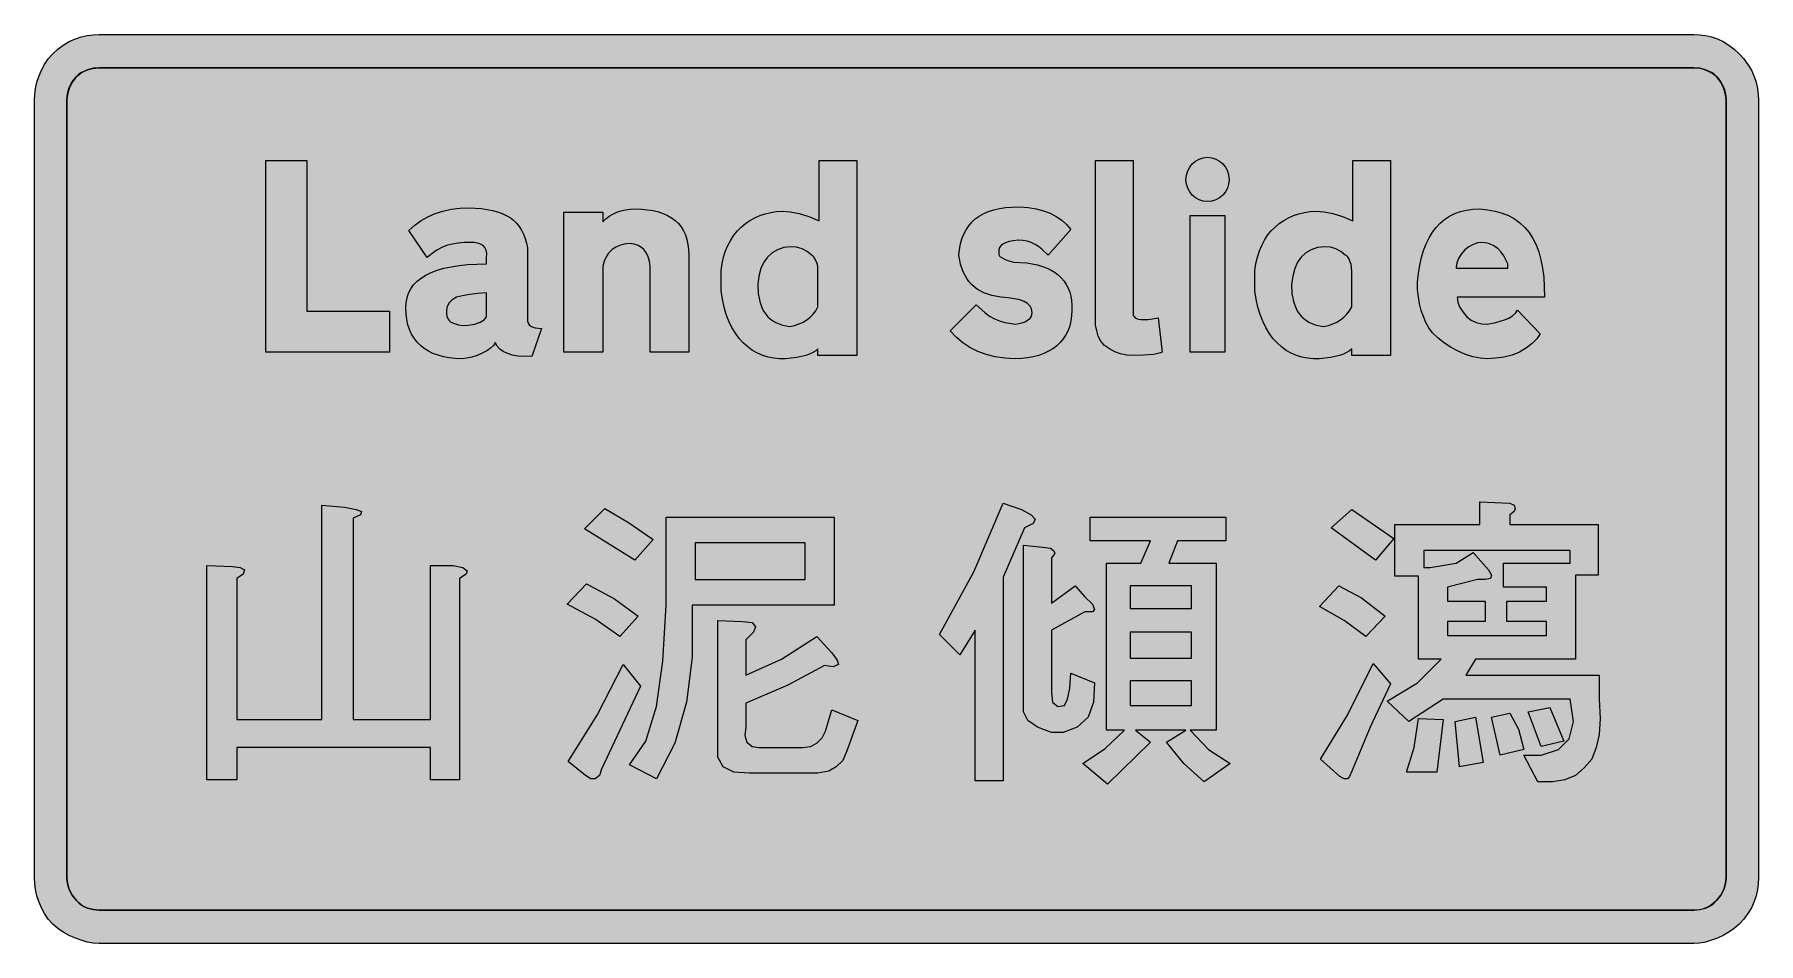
# Model space of a CAD drawing. Header units: metres. Extents: x 44 to 525, y 10 to 264.
import ezdxf

# ---------------------------------------------------------------- set-up
doc = ezdxf.new("R2010")
doc.units = ezdxf.units.M
doc.layers.add('FILL_BLACK_000000', color=7, linetype='Continuous', true_color=0x000000)
doc.layers.add('FILL_WHITE_FFFFFF', color=7, linetype='Continuous', true_color=0xffffff)

msp = doc.modelspace()

# ---------------------------------------------------------------- hatches: boundary and pattern name
at = {"layer": 'FILL_BLACK_000000', "true_color": 0x000000}
h = msp.add_hatch(color=7, dxfattribs=at)
h.dxf.hatch_style = 1
h.paths.add_polyline_path([(509.8, 263.38), (511.46, 263.01), (513.21, 262.44), (514.78, 261.66), (516.32, 260.68), (517.81, 259.53), (519.21, 258.24), (520.5, 256.83), (521.65, 255.31), (522.63, 253.68), (523.41, 251.94), (523.98, 250.32), (524.35, 248.64), (524.55, 246.96), (524.61, 245.34), (524.61, 28.74), (524.55, 27.12), (524.35, 25.44), (523.98, 23.76), (523.41, 22.14), (522.63, 20.4), (521.65, 18.76), (520.5, 17.25), (519.21, 15.84), (517.81, 14.6), (516.32, 13.55), (514.78, 12.68), (513.21, 11.94), (511.46, 11.33), (509.8, 10.85), (508.19, 10.55), (506.61, 10.44), (62.01, 10.44), (60.39, 10.55), (58.71, 10.85), (57.03, 11.33), (55.41, 11.94), (53.67, 12.68), (52.03, 13.55), (50.52, 14.6), (49.11, 15.84), (47.87, 17.25), (46.82, 18.76), (45.95, 20.4), (45.21, 22.14), (44.64, 23.76), (44.27, 25.44), (44.07, 27.12), (44.01, 28.74), (44.01, 245.34), (44.07, 246.96), (44.27, 248.64), (44.64, 250.32), (45.21, 251.94), (45.95, 253.68), (46.82, 255.31), (47.87, 256.83), (49.11, 258.24), (50.52, 259.53), (52.03, 260.68), (53.67, 261.66), (55.41, 262.44), (57.03, 263.01), (58.71, 263.38), (60.39, 263.58), (62.01, 263.64), (506.61, 263.64), (508.19, 263.58), (509.8, 263.38)])
h.paths.add_polyline_path([(60.39, 254.22), (58.75, 253.81), (57.16, 253.07), (56.41, 252.56), (55.71, 251.94), (54.53, 250.32), (53.68, 248.64), (53.18, 246.96), (53.01, 245.34), (53.01, 28.74), (53.18, 27.12), (53.68, 25.48), (54.53, 23.89), (55.71, 22.44), (56.41, 21.72), (57.16, 21.13), (57.94, 20.66), (58.75, 20.3), (60.39, 19.87), (62.01, 19.74), (506.61, 19.74), (508.23, 19.87), (509.87, 20.3), (510.68, 20.66), (511.46, 21.13), (512.21, 21.72), (512.91, 22.44), (514.09, 23.89), (514.93, 25.48), (515.44, 27.12), (515.61, 28.74), (515.61, 245.34), (515.44, 246.96), (514.93, 248.64), (514.09, 250.32), (512.91, 251.94), (512.21, 252.56), (511.46, 253.07), (509.87, 253.81), (508.23, 254.22), (506.61, 254.34), (62.01, 254.34), (60.39, 254.22)], flags=16)
h = msp.add_hatch(color=7, dxfattribs=at)
h.dxf.hatch_style = 1
h.paths.add_polyline_path([(119.91, 186.54), (143.01, 186.54), (143.01, 175.14), (108.51, 175.14), (108.51, 228.54), (119.91, 228.54), (119.91, 186.54)])
h = msp.add_hatch(color=7, dxfattribs=at)
h.dxf.hatch_style = 1
h.paths.add_polyline_path([(273.21, 228.54), (273.21, 174.24), (262.41, 174.24), (262.41, 176.04), (261.78, 175.51), (261, 175.03), (260.09, 174.61), (259.03, 174.24), (256.5, 173.68), (253.41, 173.34), (251.74, 173.31), (250.11, 173.45), (248.54, 173.76), (247.01, 174.23), (245.55, 174.86), (244.16, 175.66), (242.84, 176.61), (241.6, 177.73), (240.45, 179), (239.39, 180.43), (238.44, 182.02), (237.59, 183.76), (236.86, 185.65), (236.24, 187.7), (235.76, 189.9), (235.41, 192.24), (235.41, 193.14), (235.41, 196.74), (235.41, 197.94), (235.7, 199.85), (236.12, 201.65), (236.66, 203.34), (237.32, 204.91), (238.1, 206.36), (238.97, 207.7), (239.96, 208.91), (241.03, 210.01), (242.2, 211), (243.46, 211.86), (244.8, 212.6), (246.21, 213.21), (247.69, 213.71), (249.24, 214.08), (250.85, 214.32), (252.51, 214.44), (254.69, 214.27), (257.16, 213.76), (259.85, 212.92), (262.71, 211.74), (262.71, 228.54), (273.21, 228.54)])
h.paths.add_polyline_path([(262.37, 198.91), (262.28, 199.53), (262.11, 200.04), (261.66, 201.05), (261.21, 201.84), (260.91, 202.1), (260.61, 202.14), (259.38, 203.15), (257.98, 203.9), (256.48, 204.38), (254.91, 204.54), (252.9, 204.27), (251.14, 203.7), (249.62, 202.83), (248.35, 201.65), (247.31, 200.18), (246.51, 198.42), (245.95, 196.37), (245.61, 194.04), (245.75, 191.49), (246.17, 189.26), (246.88, 187.33), (247.33, 186.48), (247.86, 185.71), (248.46, 185.02), (249.13, 184.41), (249.86, 183.87), (250.67, 183.41), (252.5, 182.72), (254.61, 182.34), (255.92, 182.62), (257.14, 183.01), (258.26, 183.52), (259.3, 184.14), (260.23, 184.87), (261.06, 185.71), (261.79, 186.67), (262.41, 187.74), (262.41, 197.34), (262.37, 198.91)], flags=16)
h = msp.add_hatch(color=7, dxfattribs=at)
h.dxf.hatch_style = 1
h.paths.add_polyline_path([(350.31, 186.84), (350.31, 186.54), (350.31, 185.34), (350.61, 185.04), (350.81, 184.73), (351.18, 184.49), (351.72, 184.31), (352.45, 184.21), (354.45, 184.28), (357.21, 184.74), (358.41, 175.14), (357.88, 174.95), (356.01, 174.54), (353.16, 174.28), (350.31, 174.24), (348.52, 174.35), (346.78, 174.69), (345.16, 175.25), (343.71, 176.04), (342.3, 177.05), (341.23, 178.25), (340.5, 179.63), (340.11, 181.14), (339.81, 182.64), (339.81, 183.24), (339.81, 183.54), (339.81, 228.54), (350.31, 228.54), (350.31, 186.84)])
h = msp.add_hatch(color=7, dxfattribs=at)
h.dxf.hatch_style = 1
h.paths.add_polyline_path([(376.89, 221.93), (376.54, 220.81), (375.98, 219.79), (375.25, 218.9), (374.36, 218.17), (373.34, 217.61), (372.22, 217.26), (371.01, 217.14), (369.8, 217.26), (368.68, 217.61), (367.66, 218.17), (366.77, 218.9), (366.04, 219.79), (365.48, 220.81), (365.13, 221.93), (365.01, 223.14), (365.13, 224.44), (365.48, 225.64), (366.04, 226.72), (366.77, 227.64), (367.66, 228.4), (368.68, 228.96), (369.8, 229.32), (371.01, 229.44), (372.22, 229.32), (373.34, 228.96), (374.36, 228.4), (375.25, 227.64), (375.98, 226.72), (376.54, 225.64), (376.89, 224.44), (377.01, 223.14), (376.89, 221.93)])
h = msp.add_hatch(color=7, dxfattribs=at)
h.dxf.hatch_style = 1
h.paths.add_polyline_path([(422.01, 228.54), (422.01, 174.24), (411.21, 174.24), (411.21, 176.04), (410.58, 175.51), (409.8, 175.03), (408.89, 174.61), (407.84, 174.24), (405.3, 173.68), (402.21, 173.34), (400.54, 173.31), (398.91, 173.45), (397.34, 173.76), (395.81, 174.23), (394.35, 174.86), (392.96, 175.66), (391.64, 176.61), (390.4, 177.73), (389.25, 179), (388.19, 180.43), (387.24, 182.02), (386.39, 183.76), (385.66, 185.65), (385.04, 187.7), (384.56, 189.9), (384.21, 192.24), (384.21, 193.14), (384.21, 196.74), (384.21, 197.94), (384.5, 199.85), (384.92, 201.65), (385.46, 203.34), (386.12, 204.91), (386.9, 206.36), (387.77, 207.7), (388.76, 208.91), (389.83, 210.01), (391, 211), (392.26, 211.86), (393.6, 212.6), (395.01, 213.21), (396.49, 213.71), (398.04, 214.08), (399.65, 214.32), (401.31, 214.44), (403.49, 214.27), (405.96, 213.76), (408.65, 212.92), (411.51, 211.74), (411.51, 228.54), (422.01, 228.54)])
h.paths.add_polyline_path([(411.17, 198.91), (411.08, 199.53), (410.91, 200.04), (410.46, 201.05), (410.01, 201.84), (409.71, 202.1), (409.41, 202.14), (408.18, 203.15), (406.78, 203.9), (405.28, 204.38), (403.71, 204.54), (401.7, 204.27), (399.94, 203.7), (398.42, 202.83), (397.15, 201.65), (396.11, 200.18), (395.31, 198.42), (394.75, 196.37), (394.41, 194.04), (394.55, 191.49), (394.97, 189.26), (395.68, 187.33), (396.13, 186.48), (396.66, 185.71), (397.26, 185.02), (397.93, 184.41), (398.66, 183.87), (399.47, 183.41), (401.3, 182.72), (403.41, 182.34), (404.72, 182.62), (405.94, 183.01), (407.06, 183.52), (408.1, 184.14), (409.03, 184.87), (409.86, 185.71), (410.59, 186.67), (411.21, 187.74), (411.21, 197.34), (411.17, 198.91)], flags=16)
h = msp.add_hatch(color=7, dxfattribs=at)
h.dxf.hatch_style = 1
h.paths.add_polyline_path([(178.71, 174.05), (177.13, 174.32), (175.71, 174.84), (174.65, 175.35), (173.72, 176), (172.97, 176.82), (172.41, 177.84), (172.24, 177.4), (171.97, 176.99), (171.17, 176.23), (170.09, 175.52), (168.81, 174.84), (167.41, 174.23), (165.96, 173.75), (164.51, 173.45), (163.11, 173.34), (161.3, 173.4), (159.6, 173.58), (157.99, 173.87), (156.5, 174.28), (155.1, 174.8), (153.82, 175.43), (152.65, 176.17), (151.6, 177.01), (150.66, 177.97), (149.84, 179.02), (149.13, 180.18), (148.56, 181.44), (148.1, 182.8), (147.77, 184.25), (147.58, 185.8), (147.51, 187.44), (147.6, 188.91), (147.86, 190.29), (148.3, 191.58), (148.92, 192.78), (149.71, 193.88), (150.67, 194.89), (151.82, 195.81), (153.13, 196.63), (154.63, 197.35), (156.3, 197.98), (158.14, 198.52), (160.17, 198.96), (162.36, 199.3), (164.74, 199.54), (167.29, 199.69), (170.01, 199.74), (170.01, 201.54), (170.08, 202.6), (169.9, 203.53), (169.55, 204.28), (169.11, 204.84), (168.38, 205.23), (167.53, 205.51), (166.58, 205.68), (165.51, 205.74), (163.76, 205.68), (162.1, 205.51), (160.49, 205.23), (158.91, 204.84), (157.56, 204.28), (156.21, 203.53), (154.86, 202.6), (153.51, 201.54), (148.41, 209.04), (150.04, 210.52), (151.79, 211.8), (153.67, 212.88), (155.68, 213.76), (157.84, 214.45), (160.14, 214.95), (162.59, 215.24), (165.21, 215.34), (168.64, 215.17), (171.7, 214.66), (173.08, 214.29), (174.36, 213.82), (175.54, 213.27), (176.61, 212.64), (177.57, 211.91), (178.41, 211.07), (179.16, 210.14), (179.8, 209.11), (180.34, 208.01), (180.79, 206.82), (181.14, 205.56), (181.41, 204.24), (181.41, 184.44), (181.47, 183.81), (181.64, 183.26), (181.93, 182.79), (182.35, 182.41), (182.89, 182.12), (183.56, 181.91), (185.31, 181.74), (182.61, 173.94), (178.71, 174.05)])
h.paths.add_polyline_path([(159.06, 184.85), (159.5, 184.1), (160.11, 183.54), (161.07, 183.1), (162.17, 182.75), (163.44, 182.57), (164.91, 182.64), (166.76, 182.97), (168.25, 183.5), (169.34, 184.2), (169.73, 184.6), (170.01, 185.04), (170.01, 191.64), (167.47, 191.54), (165.25, 191.26), (163.3, 190.88), (161.61, 190.44), (160.43, 189.71), (159.58, 188.86), (159.08, 187.91), (158.91, 186.84), (158.84, 185.78), (159.06, 184.85)], flags=16)
h = msp.add_hatch(color=7, dxfattribs=at)
h.dxf.hatch_style = 1
h.paths.add_polyline_path([(215.61, 175.14), (215.61, 197.64), (215.61, 197.94), (215.61, 198.54), (215.61, 198.84), (215.61, 199.14), (215.43, 200.52), (215.1, 201.73), (214.62, 202.77), (214, 203.64), (213.22, 204.34), (212.28, 204.88), (211.18, 205.24), (209.91, 205.44), (208.42, 205.24), (207.09, 204.88), (205.93, 204.34), (204.92, 203.64), (204.07, 202.77), (203.37, 201.73), (202.82, 200.52), (202.41, 199.14), (202.41, 198.84), (202.41, 175.14), (191.61, 175.14), (191.61, 214.14), (202.41, 214.14), (202.41, 211.44), (203.31, 212.28), (204.25, 213.01), (205.24, 213.63), (206.31, 214.14), (207.49, 214.53), (208.75, 214.81), (210.06, 214.98), (211.41, 215.04), (213.21, 214.99), (214.9, 214.84), (216.47, 214.6), (217.93, 214.25), (219.28, 213.8), (220.51, 213.25), (221.62, 212.6), (222.62, 211.85), (223.51, 211), (224.27, 210.04), (224.93, 208.99), (225.46, 207.83), (225.87, 206.56), (226.17, 205.19), (226.35, 203.72), (226.41, 202.14), (226.41, 201.54), (226.41, 175.14), (215.61, 175.14)])
h = msp.add_hatch(color=7, dxfattribs=at)
h.dxf.hatch_style = 1
h.paths.add_polyline_path([(333.14, 185.3), (332.93, 183.85), (332.59, 182.47), (332.12, 181.19), (331.52, 179.99), (330.79, 178.88), (329.94, 177.86), (328.97, 176.94), (327.89, 176.12), (326.69, 175.4), (325.38, 174.78), (323.97, 174.27), (322.45, 173.87), (320.84, 173.58), (319.12, 173.4), (317.31, 173.34), (314.47, 173.47), (311.8, 173.84), (309.29, 174.46), (306.96, 175.33), (304.79, 176.43), (302.8, 177.77), (300.97, 179.34), (299.31, 181.14), (306.51, 188.34), (308.95, 186.16), (310.26, 185.22), (311.61, 184.44), (313.01, 183.87), (314.5, 183.46), (317.61, 182.94), (319.6, 183.43), (320.35, 183.74), (320.91, 184.14), (321.48, 184.47), (321.85, 184.96), (322.05, 185.57), (322.11, 186.24), (321.97, 187.18), (321.55, 187.99), (320.86, 188.68), (319.9, 189.24), (318.67, 189.69), (317.17, 190.04), (315.42, 190.28), (313.41, 190.44), (310.88, 190.92), (308.67, 191.68), (306.78, 192.72), (305.95, 193.34), (305.2, 194.04), (304.52, 194.81), (303.91, 195.64), (302.91, 197.53), (302.18, 199.69), (301.71, 202.14), (301.88, 203.77), (302.16, 205.3), (302.56, 206.73), (303.07, 208.05), (303.7, 209.26), (304.44, 210.37), (305.3, 211.37), (306.28, 212.26), (307.39, 213.06), (308.61, 213.74), (309.95, 214.32), (311.41, 214.8), (313, 215.17), (314.71, 215.43), (316.55, 215.59), (318.51, 215.64), (320.99, 215.44), (323.25, 215.08), (325.31, 214.54), (327.17, 213.84), (328.85, 212.97), (330.36, 211.93), (331.71, 210.72), (332.91, 209.34), (326.61, 202.14), (324.81, 203.86), (323.91, 204.59), (323.01, 205.14), (321.88, 205.71), (320.72, 206.08), (319.51, 206.28), (318.21, 206.34), (316.85, 206.19), (315.68, 205.95), (314.71, 205.64), (313.93, 205.25), (313.36, 204.8), (312.98, 204.27), (312.8, 203.69), (312.81, 203.04), (312.85, 202.33), (313.11, 201.84), (313.75, 201.39), (314.61, 200.94), (315.67, 200.55), (317.05, 200.26), (318.7, 200.1), (320.61, 200.04), (323.66, 199.44), (325.03, 199.02), (326.29, 198.53), (327.45, 197.96), (328.5, 197.31), (329.44, 196.6), (330.28, 195.8), (331.02, 194.94), (331.65, 194), (332.17, 192.98), (332.59, 191.9), (332.9, 190.74), (333.11, 189.51), (333.21, 188.21), (333.21, 186.84), (333.14, 185.3)])
h = msp.add_hatch(color=7, dxfattribs=at)
h.dxf.hatch_style = 1
h.paths.add_polyline_path([(366.21, 175.14), (366.21, 213.24), (375.81, 213.24), (375.81, 175.14), (366.21, 175.14)])
h = msp.add_hatch(color=7, dxfattribs=at)
h.dxf.hatch_style = 1
h.paths.add_polyline_path([(440.8, 189.09), (441.21, 187.74), (442.15, 186.39), (443.31, 185.04), (444.54, 184.08), (445.93, 183.43), (447.44, 183.06), (449.01, 182.94), (451.41, 183.43), (453.81, 184.14), (455.05, 184.65), (456.06, 185.26), (456.85, 186), (457.41, 186.84), (463.71, 180.24), (462.82, 178.89), (461.53, 177.58), (459.91, 176.32), (458.01, 175.14), (455.89, 174.35), (453.62, 173.79), (451.3, 173.45), (449.01, 173.34), (446.98, 173.46), (444.96, 173.83), (442.93, 174.48), (440.91, 175.44), (438.94, 176.45), (437.08, 177.65), (435.34, 179.03), (433.71, 180.54), (432.75, 181.95), (431.91, 183.46), (431.19, 185.08), (430.6, 186.8), (430.13, 188.62), (429.79, 190.54), (429.58, 192.55), (429.51, 194.64), (429.79, 197.09), (430.17, 199.39), (430.66, 201.54), (431.26, 203.52), (431.96, 205.35), (432.77, 207.03), (433.69, 208.54), (434.72, 209.9), (435.86, 211.1), (437.11, 212.14), (438.46, 213.03), (439.93, 213.75), (441.51, 214.31), (443.2, 214.72), (445, 214.96), (446.91, 215.04), (449.14, 214.84), (451.23, 214.46), (453.16, 213.91), (454.95, 213.18), (456.6, 212.27), (458.09, 211.19), (459.44, 209.92), (460.63, 208.48), (461.69, 206.85), (462.59, 205.05), (463.35, 203.07), (463.95, 200.91), (464.41, 198.56), (464.73, 196.04), (464.89, 193.33), (464.91, 190.44), (440.61, 190.44), (440.8, 189.09)])
h.paths.add_polyline_path([(454.71, 198.84), (454.71, 199.44), (454.71, 199.74), (454.2, 200.86), (453.58, 201.95), (452.85, 202.99), (452.01, 203.94), (450.84, 204.73), (449.65, 205.29), (448.51, 205.63), (447.51, 205.74), (446.34, 205.58), (445.11, 205.14), (443.88, 204.47), (442.71, 203.64), (441.7, 202.47), (440.95, 201.24), (440.47, 200.01), (440.31, 198.84), (440.31, 198.54), (454.71, 198.54), (454.71, 198.84)], flags=16)
h = msp.add_hatch(color=7, dxfattribs=at)
h.dxf.hatch_style = 1
h.paths.add_polyline_path([(133.71, 131.34), (135.21, 130.74), (134.91, 129.84), (132.81, 128.94), (132.81, 72.84), (154.41, 72.84), (154.41, 115.74), (160.71, 115.74), (163.41, 115.14), (164.61, 114.24), (164.31, 113.34), (162.51, 112.14), (162.51, 56.04), (154.41, 56.04), (154.41, 65.04), (100.41, 65.04), (100.41, 56.04), (92.01, 56.04), (92.01, 115.74), (99.21, 115.44), (101.31, 115.14), (102.51, 114.54), (102.21, 113.34), (100.41, 112.14), (100.41, 72.84), (124.11, 72.84), (124.11, 132.54), (130.41, 131.94), (133.71, 131.34)])
h = msp.add_hatch(color=7, dxfattribs=at)
h.dxf.hatch_style = 1
h.paths.add_polyline_path([(209.61, 127.74), (216.51, 122.94), (211.41, 117.24), (197.31, 125.94), (203.01, 131.64), (209.61, 127.74)])
h = msp.add_hatch(color=7, dxfattribs=at)
h.dxf.hatch_style = 1
h.paths.add_polyline_path([(305.91, 113.94), (314.01, 133.14), (319.11, 131.34), (321.81, 129.84), (323.01, 128.64), (322.41, 127.44), (320.01, 126.24), (314.01, 112.44), (314.01, 55.74), (306.21, 55.74), (306.21, 97.74), (302.01, 90.84), (296.31, 96.54), (305.91, 113.94)])
h = msp.add_hatch(color=7, dxfattribs=at)
h.dxf.hatch_style = 1
h.paths.add_polyline_path([(422.91, 123.24), (417.81, 117.24), (405.51, 126.24), (411.21, 131.34), (422.91, 123.24)])
h = msp.add_hatch(color=7, dxfattribs=at)
h.dxf.hatch_style = 1
h.paths.add_polyline_path([(446.91, 127.14), (446.91, 133.44), (455.31, 133.14), (456.51, 132.54), (456.81, 131.64), (456.51, 130.74), (455.31, 129.84), (455.31, 127.14), (479.91, 127.14), (479.91, 113.04), (473.61, 113.04), (473.61, 89.64), (445.71, 89.64), (443.01, 85.14), (480.21, 85.14), (480.21, 78.54), (480.51, 73.14), (480.21, 68.64), (479.31, 65.04), (478.11, 61.74), (476.01, 59.34), (473.61, 57.24), (470.61, 56.04), (467.31, 55.44), (463.11, 55.44), (459.21, 62.94), (464.01, 62.94), (468.81, 64.44), (471.81, 67.44), (473.01, 72.24), (472.11, 78.54), (436.71, 78.54), (427.11, 72.24), (421.11, 77.94), (429.51, 83.04), (436.11, 89.64), (429.81, 89.64), (429.81, 112.74), (423.21, 112.74), (423.21, 127.14), (446.91, 127.14)])
h.paths.add_polyline_path([(433.11, 115.14), (440.31, 116.34), (445.11, 119.34), (449.31, 114.54), (450.21, 113.04), (449.91, 112.14), (448.41, 111.84), (446.31, 111.84), (437.91, 109.74), (437.91, 105.84), (448.41, 105.84), (448.41, 100.14), (437.91, 100.14), (437.91, 96.24), (465.51, 96.24), (465.51, 100.14), (454.41, 100.14), (454.41, 105.84), (465.51, 105.84), (465.51, 109.74), (453.51, 109.74), (453.51, 116.34), (472.11, 116.34), (472.11, 119.94), (431.31, 119.94), (431.31, 115.14), (433.11, 115.14)], flags=16)
h = msp.add_hatch(color=7, dxfattribs=at)
h.dxf.hatch_style = 1
h.paths.add_polyline_path([(266.91, 104.64), (227.31, 104.64), (227.31, 90.24), (225.81, 77.64), (222.51, 66.24), (217.41, 56.34), (209.91, 60.24), (214.41, 66.84), (217.41, 76.44), (219.21, 89.04), (220.11, 104.64), (220.11, 129.24), (266.91, 129.24), (266.91, 104.64)])
h.paths.add_polyline_path([(258.81, 122.04), (228.21, 122.04), (228.21, 111.84), (258.81, 111.84), (258.81, 122.04)], flags=16)
h = msp.add_hatch(color=7, dxfattribs=at)
h.dxf.hatch_style = 1
h.paths.add_polyline_path([(360.21, 116.34), (373.41, 116.34), (373.41, 69.84), (366.21, 69.84), (371.31, 64.44), (377.31, 60.54), (370.11, 55.44), (364.41, 60.54), (359.61, 66.54), (365.01, 69.84), (350.91, 69.84), (355.11, 66.54), (343.11, 54.84), (336.21, 60.54), (342.51, 64.74), (347.91, 69.84), (342.81, 69.84), (342.81, 116.34), (352.41, 116.34), (355.11, 122.64), (338.31, 122.64), (338.31, 129.24), (376.11, 129.24), (376.11, 122.64), (362.61, 122.64), (360.21, 116.34)])
h.paths.add_polyline_path([(349.41, 103.74), (366.51, 103.74), (366.51, 110.04), (349.41, 110.04), (349.41, 103.74)], flags=16)
h.paths.add_polyline_path([(349.41, 83.64), (349.41, 76.74), (366.51, 76.74), (366.51, 83.64), (349.41, 83.64)], flags=16)
h.paths.add_polyline_path([(366.51, 97.14), (349.41, 97.14), (349.41, 89.94), (366.51, 89.94), (366.51, 97.14)], flags=16)
h = msp.add_hatch(color=7, dxfattribs=at)
h.dxf.hatch_style = 1
h.paths.add_polyline_path([(325.11, 120.84), (327.21, 120.54), (328.11, 119.94), (328.41, 119.04), (327.51, 117.84), (327.51, 105.24), (334.11, 110.04), (336.81, 107.04), (338.91, 104.94), (339.51, 103.44), (338.91, 102.84), (336.81, 102.84), (327.51, 97.74), (327.51, 80.34), (327.81, 77.64), (329.31, 76.44), (331.11, 76.74), (332.01, 78.54), (332.61, 81.54), (332.91, 85.74), (339.51, 83.04), (339.21, 77.64), (337.71, 73.44), (334.71, 70.74), (330.81, 69.24), (327.51, 69.24), (323.61, 70.74), (320.91, 72.54), (319.71, 74.94), (319.71, 77.94), (319.71, 121.44), (325.11, 120.84)])
h = msp.add_hatch(color=7, dxfattribs=at)
h.dxf.hatch_style = 1
h.paths.add_polyline_path([(205.71, 106.44), (212.31, 101.64), (207.21, 95.94), (200.31, 100.74), (192.51, 104.94), (197.91, 110.64), (205.71, 106.44)])
h = msp.add_hatch(color=7, dxfattribs=at)
h.dxf.hatch_style = 1
h.paths.add_polyline_path([(413.91, 106.74), (420.51, 101.64), (415.11, 95.94), (409.11, 100.44), (402.21, 104.34), (407.61, 110.04), (413.91, 106.74)])
h = msp.add_hatch(color=7, dxfattribs=at)
h.dxf.hatch_style = 1
h.paths.add_polyline_path([(241.41, 100.14), (244.11, 99.84), (245.01, 98.64), (244.41, 97.14), (242.31, 95.04), (242.31, 85.14), (252.21, 89.64), (262.11, 95.94), (266.31, 91.44), (267.81, 89.34), (268.11, 88.14), (266.61, 87.54), (264.21, 87.84), (254.01, 82.44), (242.31, 77.34), (242.31, 70.74), (242.01, 68.34), (242.61, 66.54), (244.11, 65.34), (245.91, 65.04), (258.21, 65.04), (260.31, 65.34), (262.11, 66.24), (263.61, 67.74), (264.51, 69.54), (266.31, 75.54), (273.51, 72.54), (270.51, 64.14), (269.31, 61.44), (267.51, 59.64), (265.41, 58.44), (262.41, 57.84), (243.21, 57.84), (239.01, 58.14), (236.01, 59.64), (234.51, 62.34), (234.51, 65.94), (234.51, 100.44), (241.41, 100.14)])
h = msp.add_hatch(color=7, dxfattribs=at)
h.dxf.hatch_style = 1
h.paths.add_polyline_path([(202.11, 59.04), (201.51, 57.24), (200.31, 56.34), (199.11, 56.34), (197.61, 57.24), (192.81, 61.14), (200.91, 74.04), (208.11, 88.14), (212.91, 82.14), (202.11, 59.04)])
h = msp.add_hatch(color=7, dxfattribs=at)
h.dxf.hatch_style = 1
h.paths.add_polyline_path([(410.01, 74.04), (417.21, 88.44), (422.01, 82.74), (416.31, 70.74), (411.21, 58.44), (410.61, 56.94), (410.01, 56.34), (409.11, 56.34), (407.91, 56.94), (402.51, 61.74), (410.01, 74.04)])
h = msp.add_hatch(color=7, dxfattribs=at)
h.dxf.hatch_style = 1
h.paths.add_polyline_path([(428.61, 65.04), (429.81, 73.14), (436.71, 72.84), (434.91, 58.14), (426.51, 58.14), (428.61, 65.04)])
h = msp.add_hatch(color=7, dxfattribs=at)
h.dxf.hatch_style = 1
h.paths.add_polyline_path([(447.81, 60.84), (441.21, 59.64), (440.01, 72.24), (445.71, 73.44), (447.81, 60.84)])
h = msp.add_hatch(color=7, dxfattribs=at)
h.dxf.hatch_style = 1
h.paths.add_polyline_path([(457.71, 70.14), (459.21, 64.44), (452.61, 62.94), (450.21, 73.44), (455.31, 74.64), (457.71, 70.14)])
h = msp.add_hatch(color=7, dxfattribs=at)
h.dxf.hatch_style = 1
h.paths.add_polyline_path([(470.31, 66.84), (464.01, 65.34), (460.41, 74.94), (466.41, 76.14), (470.31, 66.84)])
at = {"layer": 'FILL_WHITE_FFFFFF', "true_color": 0xffffff}
h = msp.add_hatch(color=7, dxfattribs=at)
h.dxf.hatch_style = 1
h.paths.add_polyline_path([(506.61, 254.34), (508.15, 254.26), (509.01, 254.09), (509.91, 253.74), (511.41, 253.06), (512.19, 252.56), (512.91, 251.94), (513.53, 251.21), (514.07, 250.4), (515.01, 248.64), (515.42, 247.1), (515.61, 245.34), (515.61, 28.74), (515.44, 27.12), (514.93, 25.48), (514.09, 23.89), (512.91, 22.44), (511.41, 21.16), (510.63, 20.67), (509.91, 20.34), (509.01, 19.99), (508.15, 19.81), (506.61, 19.74), (62.01, 19.74), (60.39, 19.87), (58.75, 20.3), (57.94, 20.66), (57.16, 21.13), (56.41, 21.72), (55.71, 22.44), (54.53, 23.89), (53.68, 25.48), (53.18, 27.12), (53.01, 28.74), (53.01, 245.34), (53.18, 247.13), (53.68, 248.86), (54.53, 250.49), (55.71, 251.94), (56.99, 252.95), (58.52, 253.7), (60.22, 254.18), (62.01, 254.34), (506.61, 254.34)])

# ---------------------------------------------------------------- linework, layer by layer
at = {"layer": 'FILL_BLACK_000000', "lineweight": 0, "true_color": 0x000000}
for points in [[(509.8, 263.38), (511.46, 263.01), (513.21, 262.44), (514.78, 261.66), (516.32, 260.68), (517.81, 259.53), (519.21, 258.24), (520.5, 256.83), (521.65, 255.31), (522.63, 253.68), (523.41, 251.94), (523.98, 250.32), (524.35, 248.64), (524.55, 246.96), (524.61, 245.34), (524.61, 28.74), (524.55, 27.12), (524.35, 25.44), (523.98, 23.76), (523.41, 22.14), (522.63, 20.4), (521.65, 18.76), (520.5, 17.25), (519.21, 15.84), (517.81, 14.6), (516.32, 13.55), (514.78, 12.68), (513.21, 11.94), (511.46, 11.33), (509.8, 10.85), (508.19, 10.55), (506.61, 10.44), (62.01, 10.44), (60.39, 10.55), (58.71, 10.85), (57.03, 11.33), (55.41, 11.94), (53.67, 12.68), (52.03, 13.55), (50.52, 14.6), (49.11, 15.84), (47.87, 17.25), (46.82, 18.76), (45.95, 20.4), (45.21, 22.14), (44.64, 23.76), (44.27, 25.44), (44.07, 27.12), (44.01, 28.74), (44.01, 245.34), (44.07, 246.96), (44.27, 248.64), (44.64, 250.32), (45.21, 251.94), (45.95, 253.68), (46.82, 255.31), (47.87, 256.83), (49.11, 258.24), (50.52, 259.53), (52.03, 260.68), (53.67, 261.66), (55.41, 262.44), (57.03, 263.01), (58.71, 263.38), (60.39, 263.58), (62.01, 263.64), (506.61, 263.64), (508.19, 263.58)], [(60.39, 254.22), (58.75, 253.81), (57.16, 253.07), (56.41, 252.56), (55.71, 251.94), (54.53, 250.32), (53.68, 248.64), (53.18, 246.96), (53.01, 245.34), (53.01, 28.74), (53.18, 27.12), (53.68, 25.48), (54.53, 23.89), (55.71, 22.44), (56.41, 21.72), (57.16, 21.13), (57.94, 20.66), (58.75, 20.3), (60.39, 19.87), (62.01, 19.74), (506.61, 19.74), (508.23, 19.87), (509.87, 20.3), (510.68, 20.66), (511.46, 21.13), (512.21, 21.72), (512.91, 22.44), (514.09, 23.89), (514.93, 25.48), (515.44, 27.12), (515.61, 28.74), (515.61, 245.34), (515.44, 246.96), (514.93, 248.64), (514.09, 250.32), (512.91, 251.94), (512.21, 252.56), (511.46, 253.07), (509.87, 253.81), (508.23, 254.22), (506.61, 254.34), (62.01, 254.34)], [(119.91, 186.54), (143.01, 186.54), (143.01, 175.14), (108.51, 175.14), (108.51, 228.54), (119.91, 228.54)], [(273.21, 228.54), (273.21, 174.24), (262.41, 174.24), (262.41, 176.04), (261.78, 175.51), (261, 175.03), (260.09, 174.61), (259.03, 174.24), (256.5, 173.68), (253.41, 173.34), (251.74, 173.31), (250.11, 173.45), (248.54, 173.76), (247.01, 174.23), (245.55, 174.86), (244.16, 175.66), (242.84, 176.61), (241.6, 177.73), (240.45, 179), (239.39, 180.43), (238.44, 182.02), (237.59, 183.76), (236.86, 185.65), (236.24, 187.7), (235.76, 189.9), (235.41, 192.24), (235.41, 193.14), (235.41, 196.74), (235.41, 197.94), (235.7, 199.85), (236.12, 201.65), (236.66, 203.34), (237.32, 204.91), (238.1, 206.36), (238.97, 207.7), (239.96, 208.91), (241.03, 210.01), (242.2, 211), (243.46, 211.86), (244.8, 212.6), (246.21, 213.21), (247.69, 213.71), (249.24, 214.08), (250.85, 214.32), (252.51, 214.44), (254.69, 214.27), (257.16, 213.76), (259.85, 212.92), (262.71, 211.74), (262.71, 228.54)], [(350.31, 186.84), (350.31, 186.54), (350.31, 185.34), (350.61, 185.04), (350.81, 184.73), (351.18, 184.49), (351.72, 184.31), (352.45, 184.21), (354.45, 184.28), (357.21, 184.74), (358.41, 175.14), (357.88, 174.95), (356.01, 174.54), (353.16, 174.28), (350.31, 174.24), (348.52, 174.35), (346.78, 174.69), (345.16, 175.25), (343.71, 176.04), (342.3, 177.05), (341.23, 178.25), (340.5, 179.63), (340.11, 181.14), (339.81, 182.64), (339.81, 183.24), (339.81, 183.54), (339.81, 228.54), (350.31, 228.54)], [(376.89, 221.93), (376.54, 220.81), (375.98, 219.79), (375.25, 218.9), (374.36, 218.17), (373.34, 217.61), (372.22, 217.26), (371.01, 217.14), (369.8, 217.26), (368.68, 217.61), (367.66, 218.17), (366.77, 218.9), (366.04, 219.79), (365.48, 220.81), (365.13, 221.93), (365.01, 223.14), (365.13, 224.44), (365.48, 225.64), (366.04, 226.72), (366.77, 227.64), (367.66, 228.4), (368.68, 228.96), (369.8, 229.32), (371.01, 229.44), (372.22, 229.32), (373.34, 228.96), (374.36, 228.4), (375.25, 227.64), (375.98, 226.72), (376.54, 225.64), (376.89, 224.44), (377.01, 223.14)], [(422.01, 228.54), (422.01, 174.24), (411.21, 174.24), (411.21, 176.04), (410.58, 175.51), (409.8, 175.03), (408.89, 174.61), (407.84, 174.24), (405.3, 173.68), (402.21, 173.34), (400.54, 173.31), (398.91, 173.45), (397.34, 173.76), (395.81, 174.23), (394.35, 174.86), (392.96, 175.66), (391.64, 176.61), (390.4, 177.73), (389.25, 179), (388.19, 180.43), (387.24, 182.02), (386.39, 183.76), (385.66, 185.65), (385.04, 187.7), (384.56, 189.9), (384.21, 192.24), (384.21, 193.14), (384.21, 196.74), (384.21, 197.94), (384.5, 199.85), (384.92, 201.65), (385.46, 203.34), (386.12, 204.91), (386.9, 206.36), (387.77, 207.7), (388.76, 208.91), (389.83, 210.01), (391, 211), (392.26, 211.86), (393.6, 212.6), (395.01, 213.21), (396.49, 213.71), (398.04, 214.08), (399.65, 214.32), (401.31, 214.44), (403.49, 214.27), (405.96, 213.76), (408.65, 212.92), (411.51, 211.74), (411.51, 228.54)], [(178.71, 174.05), (177.13, 174.32), (175.71, 174.84), (174.65, 175.35), (173.72, 176), (172.97, 176.82), (172.41, 177.84), (172.24, 177.4), (171.97, 176.99), (171.17, 176.23), (170.09, 175.52), (168.81, 174.84), (167.41, 174.23), (165.96, 173.75), (164.51, 173.45), (163.11, 173.34), (161.3, 173.4), (159.6, 173.58), (157.99, 173.87), (156.5, 174.28), (155.1, 174.8), (153.82, 175.43), (152.65, 176.17), (151.6, 177.01), (150.66, 177.97), (149.84, 179.02), (149.13, 180.18), (148.56, 181.44), (148.1, 182.8), (147.77, 184.25), (147.58, 185.8), (147.51, 187.44), (147.6, 188.91), (147.86, 190.29), (148.3, 191.58), (148.92, 192.78), (149.71, 193.88), (150.67, 194.89), (151.82, 195.81), (153.13, 196.63), (154.63, 197.35), (156.3, 197.98), (158.14, 198.52), (160.17, 198.96), (162.36, 199.3), (164.74, 199.54), (167.29, 199.69), (170.01, 199.74), (170.01, 201.54), (170.08, 202.6), (169.9, 203.53), (169.55, 204.28), (169.11, 204.84), (168.38, 205.23), (167.53, 205.51), (166.58, 205.68), (165.51, 205.74), (163.76, 205.68), (162.1, 205.51), (160.49, 205.23), (158.91, 204.84), (157.56, 204.28), (156.21, 203.53), (154.86, 202.6), (153.51, 201.54), (148.41, 209.04), (150.04, 210.52), (151.79, 211.8), (153.67, 212.88), (155.68, 213.76), (157.84, 214.45), (160.14, 214.95), (162.59, 215.24), (165.21, 215.34), (168.64, 215.17), (171.7, 214.66), (173.08, 214.29), (174.36, 213.82), (175.54, 213.27), (176.61, 212.64), (177.57, 211.91), (178.41, 211.07), (179.16, 210.14), (179.8, 209.11), (180.34, 208.01), (180.79, 206.82), (181.14, 205.56), (181.41, 204.24), (181.41, 184.44), (181.47, 183.81), (181.64, 183.26), (181.93, 182.79), (182.35, 182.41), (182.89, 182.12), (183.56, 181.91), (185.31, 181.74), (182.61, 173.94)], [(215.61, 175.14), (215.61, 197.64), (215.61, 197.94), (215.61, 198.54), (215.61, 198.84), (215.61, 199.14), (215.43, 200.52), (215.1, 201.73), (214.62, 202.77), (214, 203.64), (213.22, 204.34), (212.28, 204.88), (211.18, 205.24), (209.91, 205.44), (208.42, 205.24), (207.09, 204.88), (205.93, 204.34), (204.92, 203.64), (204.07, 202.77), (203.37, 201.73), (202.82, 200.52), (202.41, 199.14), (202.41, 198.84), (202.41, 175.14), (191.61, 175.14), (191.61, 214.14), (202.41, 214.14), (202.41, 211.44), (203.31, 212.28), (204.25, 213.01), (205.24, 213.63), (206.31, 214.14), (207.49, 214.53), (208.75, 214.81), (210.06, 214.98), (211.41, 215.04), (213.21, 214.99), (214.9, 214.84), (216.47, 214.6), (217.93, 214.25), (219.28, 213.8), (220.51, 213.25), (221.62, 212.6), (222.62, 211.85), (223.51, 211), (224.27, 210.04), (224.93, 208.99), (225.46, 207.83), (225.87, 206.56), (226.17, 205.19), (226.35, 203.72), (226.41, 202.14), (226.41, 201.54), (226.41, 175.14)], [(333.14, 185.3), (332.93, 183.85), (332.59, 182.47), (332.12, 181.19), (331.52, 179.99), (330.79, 178.88), (329.94, 177.86), (328.97, 176.94), (327.89, 176.12), (326.69, 175.4), (325.38, 174.78), (323.97, 174.27), (322.45, 173.87), (320.84, 173.58), (319.12, 173.4), (317.31, 173.34), (314.47, 173.47), (311.8, 173.84), (309.29, 174.46), (306.96, 175.33), (304.79, 176.43), (302.8, 177.77), (300.97, 179.34), (299.31, 181.14), (306.51, 188.34), (308.95, 186.16), (310.26, 185.22), (311.61, 184.44), (313.01, 183.87), (314.5, 183.46), (317.61, 182.94), (319.6, 183.43), (320.35, 183.74), (320.91, 184.14), (321.48, 184.47), (321.85, 184.96), (322.05, 185.57), (322.11, 186.24), (321.97, 187.18), (321.55, 187.99), (320.86, 188.68), (319.9, 189.24), (318.67, 189.69), (317.17, 190.04), (315.42, 190.28), (313.41, 190.44), (310.88, 190.92), (308.67, 191.68), (306.78, 192.72), (305.95, 193.34), (305.2, 194.04), (304.52, 194.81), (303.91, 195.64), (302.91, 197.53), (302.18, 199.69), (301.71, 202.14), (301.88, 203.77), (302.16, 205.3), (302.56, 206.73), (303.07, 208.05), (303.7, 209.26), (304.44, 210.37), (305.3, 211.37), (306.28, 212.26), (307.39, 213.06), (308.61, 213.74), (309.95, 214.32), (311.41, 214.8), (313, 215.17), (314.71, 215.43), (316.55, 215.59), (318.51, 215.64), (320.99, 215.44), (323.25, 215.08), (325.31, 214.54), (327.17, 213.84), (328.85, 212.97), (330.36, 211.93), (331.71, 210.72), (332.91, 209.34), (326.61, 202.14), (324.81, 203.86), (323.91, 204.59), (323.01, 205.14), (321.88, 205.71), (320.72, 206.08), (319.51, 206.28), (318.21, 206.34), (316.85, 206.19), (315.68, 205.95), (314.71, 205.64), (313.93, 205.25), (313.36, 204.8), (312.98, 204.27), (312.8, 203.69), (312.81, 203.04), (312.85, 202.33), (313.11, 201.84), (313.75, 201.39), (314.61, 200.94), (315.67, 200.55), (317.05, 200.26), (318.7, 200.1), (320.61, 200.04), (323.66, 199.44), (325.03, 199.02), (326.29, 198.53), (327.45, 197.96), (328.5, 197.31), (329.44, 196.6), (330.28, 195.8), (331.02, 194.94), (331.65, 194), (332.17, 192.98), (332.59, 191.9), (332.9, 190.74), (333.11, 189.51), (333.21, 188.21), (333.21, 186.84)], [(366.21, 175.14), (366.21, 213.24), (375.81, 213.24), (375.81, 175.14)], [(440.8, 189.09), (441.21, 187.74), (442.15, 186.39), (443.31, 185.04), (444.54, 184.08), (445.93, 183.43), (447.44, 183.06), (449.01, 182.94), (451.41, 183.43), (453.81, 184.14), (455.05, 184.65), (456.06, 185.26), (456.85, 186), (457.41, 186.84), (463.71, 180.24), (462.82, 178.89), (461.53, 177.58), (459.91, 176.32), (458.01, 175.14), (455.89, 174.35), (453.62, 173.79), (451.3, 173.45), (449.01, 173.34), (446.98, 173.46), (444.96, 173.83), (442.93, 174.48), (440.91, 175.44), (438.94, 176.45), (437.08, 177.65), (435.34, 179.03), (433.71, 180.54), (432.75, 181.95), (431.91, 183.46), (431.19, 185.08), (430.6, 186.8), (430.13, 188.62), (429.79, 190.54), (429.58, 192.55), (429.51, 194.64), (429.79, 197.09), (430.17, 199.39), (430.66, 201.54), (431.26, 203.52), (431.96, 205.35), (432.77, 207.03), (433.69, 208.54), (434.72, 209.9), (435.86, 211.1), (437.11, 212.14), (438.46, 213.03), (439.93, 213.75), (441.51, 214.31), (443.2, 214.72), (445, 214.96), (446.91, 215.04), (449.14, 214.84), (451.23, 214.46), (453.16, 213.91), (454.95, 213.18), (456.6, 212.27), (458.09, 211.19), (459.44, 209.92), (460.63, 208.48), (461.69, 206.85), (462.59, 205.05), (463.35, 203.07), (463.95, 200.91), (464.41, 198.56), (464.73, 196.04), (464.89, 193.33), (464.91, 190.44), (440.61, 190.44)], [(262.37, 198.91), (262.28, 199.53), (262.11, 200.04), (261.66, 201.05), (261.21, 201.84), (260.91, 202.1), (260.61, 202.14), (259.38, 203.15), (257.98, 203.9), (256.48, 204.38), (254.91, 204.54), (252.9, 204.27), (251.14, 203.7), (249.62, 202.83), (248.35, 201.65), (247.31, 200.18), (246.51, 198.42), (245.95, 196.37), (245.61, 194.04), (245.75, 191.49), (246.17, 189.26), (246.88, 187.33), (247.33, 186.48), (247.86, 185.71), (248.46, 185.02), (249.13, 184.41), (249.86, 183.87), (250.67, 183.41), (252.5, 182.72), (254.61, 182.34), (255.92, 182.62), (257.14, 183.01), (258.26, 183.52), (259.3, 184.14), (260.23, 184.87), (261.06, 185.71), (261.79, 186.67), (262.41, 187.74), (262.41, 197.34)], [(411.17, 198.91), (411.08, 199.53), (410.91, 200.04), (410.46, 201.05), (410.01, 201.84), (409.71, 202.1), (409.41, 202.14), (408.18, 203.15), (406.78, 203.9), (405.28, 204.38), (403.71, 204.54), (401.7, 204.27), (399.94, 203.7), (398.42, 202.83), (397.15, 201.65), (396.11, 200.18), (395.31, 198.42), (394.75, 196.37), (394.41, 194.04), (394.55, 191.49), (394.97, 189.26), (395.68, 187.33), (396.13, 186.48), (396.66, 185.71), (397.26, 185.02), (397.93, 184.41), (398.66, 183.87), (399.47, 183.41), (401.3, 182.72), (403.41, 182.34), (404.72, 182.62), (405.94, 183.01), (407.06, 183.52), (408.1, 184.14), (409.03, 184.87), (409.86, 185.71), (410.59, 186.67), (411.21, 187.74), (411.21, 197.34)], [(454.71, 198.84), (454.71, 199.44), (454.71, 199.74), (454.2, 200.86), (453.58, 201.95), (452.85, 202.99), (452.01, 203.94), (450.84, 204.73), (449.65, 205.29), (448.51, 205.63), (447.51, 205.74), (446.34, 205.58), (445.11, 205.14), (443.88, 204.47), (442.71, 203.64), (441.7, 202.47), (440.95, 201.24), (440.47, 200.01), (440.31, 198.84), (440.31, 198.54), (454.71, 198.54)], [(159.06, 184.85), (159.5, 184.1), (160.11, 183.54), (161.07, 183.1), (162.17, 182.75), (163.44, 182.57), (164.91, 182.64), (166.76, 182.97), (168.25, 183.5), (169.34, 184.2), (169.73, 184.6), (170.01, 185.04), (170.01, 191.64), (167.47, 191.54), (165.25, 191.26), (163.3, 190.88), (161.61, 190.44), (160.43, 189.71), (159.58, 188.86), (159.08, 187.91), (158.91, 186.84), (158.84, 185.78)], [(133.71, 131.34), (135.21, 130.74), (134.91, 129.84), (132.81, 128.94), (132.81, 72.84), (154.41, 72.84), (154.41, 115.74), (160.71, 115.74), (163.41, 115.14), (164.61, 114.24), (164.31, 113.34), (162.51, 112.14), (162.51, 56.04), (154.41, 56.04), (154.41, 65.04), (100.41, 65.04), (100.41, 56.04), (92.01, 56.04), (92.01, 115.74), (99.21, 115.44), (101.31, 115.14), (102.51, 114.54), (102.21, 113.34), (100.41, 112.14), (100.41, 72.84), (124.11, 72.84), (124.11, 132.54), (130.41, 131.94)], [(209.61, 127.74), (216.51, 122.94), (211.41, 117.24), (197.31, 125.94), (203.01, 131.64)], [(305.91, 113.94), (314.01, 133.14), (319.11, 131.34), (321.81, 129.84), (323.01, 128.64), (322.41, 127.44), (320.01, 126.24), (314.01, 112.44), (314.01, 55.74), (306.21, 55.74), (306.21, 97.74), (302.01, 90.84), (296.31, 96.54)], [(422.91, 123.24), (417.81, 117.24), (405.51, 126.24), (411.21, 131.34)], [(446.91, 127.14), (446.91, 133.44), (455.31, 133.14), (456.51, 132.54), (456.81, 131.64), (456.51, 130.74), (455.31, 129.84), (455.31, 127.14), (479.91, 127.14), (479.91, 113.04), (473.61, 113.04), (473.61, 89.64), (445.71, 89.64), (443.01, 85.14), (480.21, 85.14), (480.21, 78.54), (480.51, 73.14), (480.21, 68.64), (479.31, 65.04), (478.11, 61.74), (476.01, 59.34), (473.61, 57.24), (470.61, 56.04), (467.31, 55.44), (463.11, 55.44), (459.21, 62.94), (464.01, 62.94), (468.81, 64.44), (471.81, 67.44), (473.01, 72.24), (472.11, 78.54), (436.71, 78.54), (427.11, 72.24), (421.11, 77.94), (429.51, 83.04), (436.11, 89.64), (429.81, 89.64), (429.81, 112.74), (423.21, 112.74), (423.21, 127.14)], [(266.91, 104.64), (227.31, 104.64), (227.31, 90.24), (225.81, 77.64), (222.51, 66.24), (217.41, 56.34), (209.91, 60.24), (214.41, 66.84), (217.41, 76.44), (219.21, 89.04), (220.11, 104.64), (220.11, 129.24), (266.91, 129.24)], [(360.21, 116.34), (373.41, 116.34), (373.41, 69.84), (366.21, 69.84), (371.31, 64.44), (377.31, 60.54), (370.11, 55.44), (364.41, 60.54), (359.61, 66.54), (365.01, 69.84), (350.91, 69.84), (355.11, 66.54), (343.11, 54.84), (336.21, 60.54), (342.51, 64.74), (347.91, 69.84), (342.81, 69.84), (342.81, 116.34), (352.41, 116.34), (355.11, 122.64), (338.31, 122.64), (338.31, 129.24), (376.11, 129.24), (376.11, 122.64), (362.61, 122.64)], [(258.81, 122.04), (228.21, 122.04), (228.21, 111.84), (258.81, 111.84)], [(325.11, 120.84), (327.21, 120.54), (328.11, 119.94), (328.41, 119.04), (327.51, 117.84), (327.51, 105.24), (334.11, 110.04), (336.81, 107.04), (338.91, 104.94), (339.51, 103.44), (338.91, 102.84), (336.81, 102.84), (327.51, 97.74), (327.51, 80.34), (327.81, 77.64), (329.31, 76.44), (331.11, 76.74), (332.01, 78.54), (332.61, 81.54), (332.91, 85.74), (339.51, 83.04), (339.21, 77.64), (337.71, 73.44), (334.71, 70.74), (330.81, 69.24), (327.51, 69.24), (323.61, 70.74), (320.91, 72.54), (319.71, 74.94), (319.71, 77.94), (319.71, 121.44)], [(433.11, 115.14), (440.31, 116.34), (445.11, 119.34), (449.31, 114.54), (450.21, 113.04), (449.91, 112.14), (448.41, 111.84), (446.31, 111.84), (437.91, 109.74), (437.91, 105.84), (448.41, 105.84), (448.41, 100.14), (437.91, 100.14), (437.91, 96.24), (465.51, 96.24), (465.51, 100.14), (454.41, 100.14), (454.41, 105.84), (465.51, 105.84), (465.51, 109.74), (453.51, 109.74), (453.51, 116.34), (472.11, 116.34), (472.11, 119.94), (431.31, 119.94), (431.31, 115.14)], [(205.71, 106.44), (212.31, 101.64), (207.21, 95.94), (200.31, 100.74), (192.51, 104.94), (197.91, 110.64)], [(349.41, 103.74), (366.51, 103.74), (366.51, 110.04), (349.41, 110.04)], [(413.91, 106.74), (420.51, 101.64), (415.11, 95.94), (409.11, 100.44), (402.21, 104.34), (407.61, 110.04)], [(241.41, 100.14), (244.11, 99.84), (245.01, 98.64), (244.41, 97.14), (242.31, 95.04), (242.31, 85.14), (252.21, 89.64), (262.11, 95.94), (266.31, 91.44), (267.81, 89.34), (268.11, 88.14), (266.61, 87.54), (264.21, 87.84), (254.01, 82.44), (242.31, 77.34), (242.31, 70.74), (242.01, 68.34), (242.61, 66.54), (244.11, 65.34), (245.91, 65.04), (258.21, 65.04), (260.31, 65.34), (262.11, 66.24), (263.61, 67.74), (264.51, 69.54), (266.31, 75.54), (273.51, 72.54), (270.51, 64.14), (269.31, 61.44), (267.51, 59.64), (265.41, 58.44), (262.41, 57.84), (243.21, 57.84), (239.01, 58.14), (236.01, 59.64), (234.51, 62.34), (234.51, 65.94), (234.51, 100.44)], [(366.51, 97.14), (349.41, 97.14), (349.41, 89.94), (366.51, 89.94)], [(202.11, 59.04), (201.51, 57.24), (200.31, 56.34), (199.11, 56.34), (197.61, 57.24), (192.81, 61.14), (200.91, 74.04), (208.11, 88.14), (212.91, 82.14)], [(410.01, 74.04), (417.21, 88.44), (422.01, 82.74), (416.31, 70.74), (411.21, 58.44), (410.61, 56.94), (410.01, 56.34), (409.11, 56.34), (407.91, 56.94), (402.51, 61.74)], [(349.41, 83.64), (349.41, 76.74), (366.51, 76.74), (366.51, 83.64)], [(428.61, 65.04), (429.81, 73.14), (436.71, 72.84), (434.91, 58.14), (426.51, 58.14)], [(447.81, 60.84), (441.21, 59.64), (440.01, 72.24), (445.71, 73.44)], [(457.71, 70.14), (459.21, 64.44), (452.61, 62.94), (450.21, 73.44), (455.31, 74.64)], [(470.31, 66.84), (464.01, 65.34), (460.41, 74.94), (466.41, 76.14)]]:
    msp.add_lwpolyline(points, close=True, dxfattribs=at)
at = {"layer": 'FILL_WHITE_FFFFFF', "lineweight": 0, "true_color": 0xffffff}
msp.add_lwpolyline([(506.61, 254.34), (508.15, 254.26), (509.01, 254.09), (509.91, 253.74), (511.41, 253.06), (512.19, 252.56), (512.91, 251.94), (513.53, 251.21), (514.07, 250.4), (515.01, 248.64), (515.42, 247.1), (515.61, 245.34), (515.61, 28.74), (515.44, 27.12), (514.93, 25.48), (514.09, 23.89), (512.91, 22.44), (511.41, 21.16), (510.63, 20.67), (509.91, 20.34), (509.01, 19.99), (508.15, 19.81), (506.61, 19.74), (62.01, 19.74), (60.39, 19.87), (58.75, 20.3), (57.94, 20.66), (57.16, 21.13), (56.41, 21.72), (55.71, 22.44), (54.53, 23.89), (53.68, 25.48), (53.18, 27.12), (53.01, 28.74), (53.01, 245.34), (53.18, 247.13), (53.68, 248.86), (54.53, 250.49), (55.71, 251.94), (56.99, 252.95), (58.52, 253.7), (60.22, 254.18), (62.01, 254.34)], close=True, dxfattribs=at)

doc.saveas('drawing.dxf')
